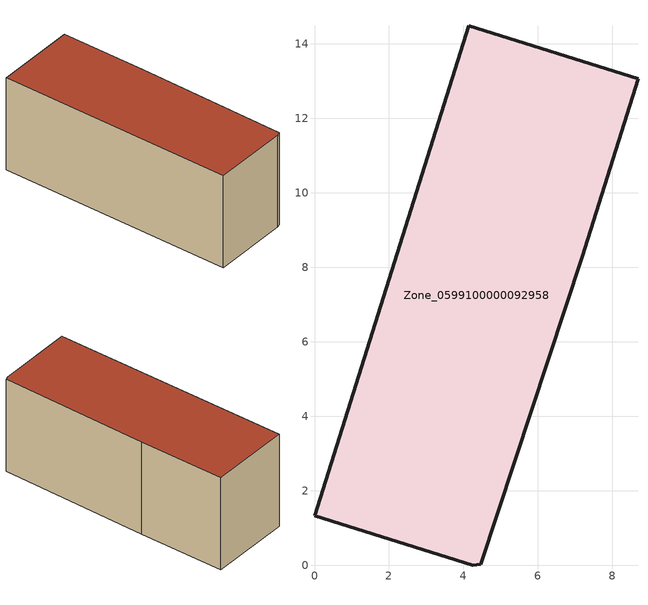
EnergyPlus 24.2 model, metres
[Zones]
Zone_0599100000092958
 floor ground (C_G): 4.25,0 0,1.33 4.14,14.49 8.69,13.06 7.19,8.29 4.47,0.02 z0.59
 wall outside (C_F): 0,1.33 4.25,0 4.47,0.02 7.19,8.29 8.69,13.06 4.14,14.49 0,1.33 z0.59:6.23
 roof outside (C_R): 8.69,13.06 4.14,14.49 0,1.33 4.25,0 4.47,0.02 7.19,8.29 z6.23
[BUILDING]
Pand.0599100000092958: North Axis=0; Terrain=City; Loads Convergence Tolerance Value=0.04; Temperature Convergence Tolerance Value=0.4; Solar Distribution=FullExterior; Maximum Number of Warmup Days=25; Minimum Number of Warmup Days=1
[Site:Location]
Rotterdam.The.Hague.AP_ZH_NLD Design_Conditions: Latitude=51.96; Longitude=4.45; Time Zone=1; Elevation=-4.5
[SITE:GROUNDTEMPERATURE:BUILDINGSURFACE]
18, 18, 18, 18, 18, 18, 18, 18, 18, 18, 18, 18
[MATERIAL] Thermal Absorptance=0.9; Solar Absorptance=0.7; Visible Absorptance=0.7
Name | Roughness | Thickness | Conductivity | Density | Specific Heat
G.TI.1965-1974 | MediumSmooth | 0.15 | 0.882353 | 540 | 1210
F.TI.1965-1974 | Rough | 0.3 | 0.697674 | 1920 | 840
R.TI.1965-1974 | MediumRough | 0.2 | 0.232558 | 1500 | 1000
[CONSTRUCTION]
C_G: G.TI.1965-1974
C_F: F.TI.1965-1974
C_R: R.TI.1965-1974
[ZONE]
Zone_0599100000092958: Type=1; Multiplier=1; Ceiling Height=Autocalculate; Volume=Autocalculate; Floor Area=autocalculate; Part of Total Floor Area=Yes
[ZONEINFILTRATION:DESIGNFLOWRATE]
Infil_Zone_0599100000092958: Zone or ZoneList or Space or SpaceList=Zone_0599100000092958; Schedule=AlwaysOn; Design Flow Rate Calculation Method=Flow/Area; Flow Rate per Floor Area=0.003; Constant Term Coefficient=1; Temperature Term Coefficient=0; Velocity Term Coefficient=0; Velocity Squared Term Coefficient=0
[HVACTEMPLATE:ZONE:IDEALLOADSAIRSYSTEM]
Zone_0599100000092958: Maximum Heating Supply Air Temperature=50; Minimum Cooling Supply Air Temperature=13; Maximum Heating Supply Air Humidity Ratio=0.0156; Minimum Cooling Supply Air Humidity Ratio=0.0077; Heating Limit=NoLimit; Cooling Limit=NoLimit; Dehumidification Control Type=ConstantSensibleHeatRatio; Cooling Sensible Heat Ratio=0.7; Dehumidification Setpoint=60; Humidification Control Type=None; Humidification Setpoint=30; Outdoor Air Method=None; Outdoor Air Flow Rate per Person=0.00944; Outdoor Air Flow Rate per Zone Floor Area=0; Outdoor Air Flow Rate per Zone=0; Demand Controlled Ventilation Type=None; Outdoor Air Economizer Type=NoEconomizer; Heat Recovery Type=None; Sensible Heat Recovery Effectiveness=0.7; Latent Heat Recovery Effectiveness=0.65
[ZONECONTROL:THERMOSTAT]
ThermostatControl_Zone_0599100000092958: Zone or ZoneList=Zone_0599100000092958; Control Type Schedule=DualSetpointControlType; Control 1=Thermostat_Zone_0599100000092958; Temperature Difference Between Cutout And Setpoint=0
[THERMOSTATSETPOINT:DUALSETPOINT]
Thermostat_Zone_0599100000092958: Heating Setpoint Temperature Schedule=HeatingSetpoint_Zone_0599100000092958; Cooling Setpoint Temperature Schedule=CoolingSetpoint_Zone_0599100000092958
[SCHEDULE:COMPACT]
HeatingSetpoint_Zone_0599100000092958: Through: 12/31, For: AllDays, Until: 24:00, 21
CoolingSetpoint_Zone_0599100000092958: Through: 12/31, For: AllDays, Until: 24:00, 24
DualSetpointControlType: Through: 12/31, For: AllDays, Until: 24:00, 4
AlwaysOn: Through: 12/31, For: AllDays, Until: 24:00, 1
